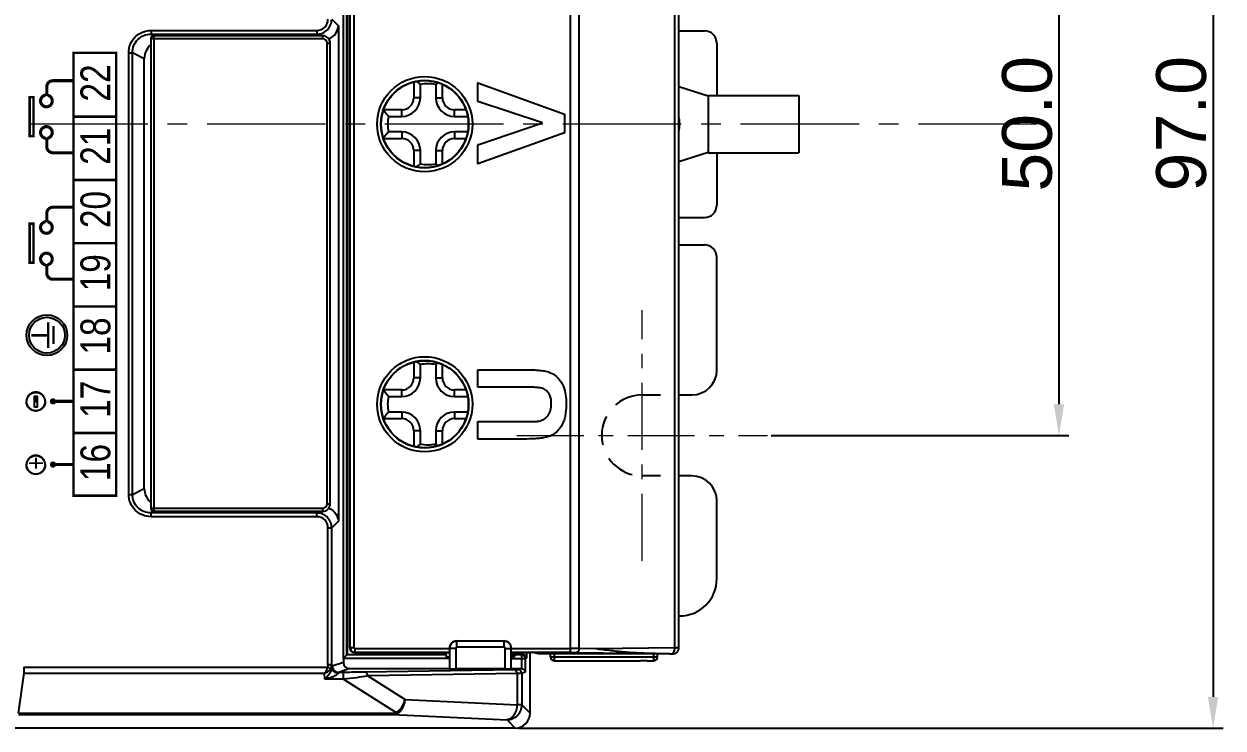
# Model space of a CAD drawing. Header units: millimetres. Extents: x 5329 to 6973, y -914 to -356.
# Drawn here: x 6601.3 to 6697.6, y -530.1 to -473.5 of the extents above; entities that cross this region are included whole.
import ezdxf

# ---------------------------------------------------------------- set-up
doc = ezdxf.new("R2010")
doc.units = ezdxf.units.MM
doc.header["$PDMODE"] = 3
doc.header["$PDSIZE"] = 1
for name, pattern in [('CENTER', [17.8, 10.75, -2.35, 2.35, -2.35]), ('CENTER2', [28.575, 19.05, -3.175, 3.175, -3.175]), ('HIDDEN', [3.525, 2.35, -1.175])]:
    doc.linetypes.add(name, pattern=pattern)
doc.layers.get('0').update_dxf_attribs({"linetype": 'CONTINUOUS'})
doc.layers.get('Defpoints').update_dxf_attribs({"linetype": 'CONTINUOUS'})
doc.layers.add('3', color=112, linetype='CENTER', lineweight=15)
doc.layers.add('Dim', color=1, linetype='CONTINUOUS')
doc.styles.add('OMI-1', font='arial.ttf', dxfattribs={"oblique": 1})
doc.styles.get("Standard").update_dxf_attribs({"font": 'gulim.ttc', "width": 0.8, "height": 2})
doc.dimstyles.new('1', dxfattribs={"dimtxt": 4, "dimasz": 2.5, "dimexe": 0.8, "dimexo": 0.3, "dimgap": 0.5, "dimtad": 1, "dimtoh": 1, "dimdec": 1, "dimzin": 0, "dimdsep": 46, "dimtxsty": 'OMI-1', "dimcen": 0, "dimclrd": 256, "dimclre": 256, "dimclrt": 256, "dimadec": 0, "dimazin": 0, "dimtfac": 0.8, "dimtdec": 1, "dimtix": 1, "dimtmove": 0, "dimatfit": 3, "dimfxl": 1, "dimtolj": 1, "dimtzin": 0, "dimarcsym": 0})

# ---------------------------------------------------------------- blocks, each defined once
blk = doc.blocks.new('*D6099')
at = {"layer": 'Defpoints', "color": 0}
for p in [(6661.008, -456.55), (6661.008, -506.55), (6684.431, -506.55)]:
    blk.add_point(p, dxfattribs=at)
at = {"layer": 'Dim', "lineweight": -2}
for p, q in [((6661.308, -456.55), (6685.231, -456.55)), ((6684.431, -459.05), (6684.431, -504.05)), ((6661.308, -506.55), (6685.231, -506.55))]:
    blk.add_line(p, q, dxfattribs=at)
at = {"layer": 'Dim'}
for points in [[(6684.847, -459.05), (6684.014, -459.05), (6684.431, -456.55)], [(6684.014, -504.05), (6684.847, -504.05), (6684.431, -506.55)]]:
    blk.add_solid(points, dxfattribs=at)
at = {"layer": 'Dim', "insert": (6681.889, -481.55), "char_height": 4, "attachment_point": 5, "rotation": 90, "style": 'OMI-1'}
blk.add_mtext('\\A1;50.0', dxfattribs=at)
blk = doc.blocks.new('*D6113')
at = {"layer": 'Defpoints', "color": 0}
for p in [(6640.747, -433.05), (6640.746, -530.05), (6696.813, -530.051)]:
    blk.add_point(p, dxfattribs=at)
at = {"layer": 'Dim', "lineweight": -2}
for p, q in [((6641.047, -433.05), (6697.614, -433.051)), ((6696.814, -435.551), (6696.813, -527.551)), ((6641.046, -530.05), (6697.613, -530.051))]:
    blk.add_line(p, q, dxfattribs=at)
at = {"layer": 'Dim'}
for points in [[(6697.231, -435.551), (6696.398, -435.551), (6696.814, -433.051)], [(6696.396, -527.551), (6697.229, -527.551), (6696.813, -530.051)]]:
    blk.add_solid(points, dxfattribs=at)
at = {"layer": 'Dim', "insert": (6694.271, -481.551), "char_height": 4, "attachment_point": 5, "rotation": 89.99903, "style": 'OMI-1'}
blk.add_mtext('\\A1;97.0', dxfattribs=at)

msp = doc.modelspace()

# ---------------------------------------------------------------- hatches: boundary and pattern name
h = msp.add_hatch(color=0)
h.dxf.hatch_style = 1
h.paths.add_polyline_path([(6604.757, -498.5, 1), (6601.479, -498.5, 1), (6604.757, -498.5, 1)], is_closed=False)
h.paths.add_polyline_path([(6604.552, -498.5, 1), (6601.684, -498.5, 1), (6604.552, -498.5, 1)], is_closed=False, flags=16)

# ---------------------------------------------------------------- linework, layer by layer
at = {"color": 7, "linetype": 'Continuous'}
for p, q in [((6627.217, -524.179), (6627.217, -438.92)), ((6627.243, -438.947), (6627.243, -524.153)), ((6645.192, -523.974), (6645.192, -439.126)), ((6627.446, -439.501), (6627.446, -523.598)), ((6627.47, -523.574), (6627.47, -439.525)), ((6627.77, -439.525), (6627.77, -523.574)), ((6645.861, -439.422), (6645.861, -523.677)), ((6653.572, -523.598), (6653.572, -439.501)), ((6653.903, -523.592), (6653.903, -439.507)), ((6626.946, -524.45), (6626.946, -456.925)), ((6626.002, -473.124), (6626.539, -473.661)), ((6626.539, -473.661), (6626.539, -513.438)), ((6625.279, -474.703), (6611.479, -474.703)), ((6611.479, -474.703), (6611.479, -512.397)), ((6611.488, -474.022), (6624.803, -474.022)), ((6611.488, -474.022), (6611.488, -474.322)), ((6611.488, -474.322), (6624.803, -474.322)), ((6611.727, -474.441), (6611.488, -474.322)), ((6611.727, -474.441), (6611.746, -474.386)), ((6625.279, -474.45), (6611.729, -474.45)), ((6625.279, -474.45), (6611.729, -474.45)), ((6611.729, -512.649), (6611.729, -474.45)), ((6625.279, -474.453), (6611.729, -474.453)), ((6611.746, -474.386), (6612.046, -474.386)), ((6612.046, -474.45), (6612.046, -474.386)), ((6613.846, -474.386), (6614.146, -474.386)), ((6613.846, -474.45), (6613.846, -474.386)), ((6614.167, -474.45), (6614.146, -474.386)), ((6614.8, -474.45), (6614.813, -474.412)), ((6614.813, -474.412), (6614.813, -474.45)), ((6615.155, -474.401), (6615.013, -474.401)), ((6615.013, -474.401), (6615.013, -474.45)), ((6615.155, -474.45), (6615.155, -474.401)), ((6615.367, -474.45), (6615.355, -474.412)), ((6615.355, -474.45), (6615.355, -474.412)), ((6623.062, -474.45), (6623.075, -474.412)), ((6623.075, -474.412), (6623.075, -474.45)), ((6623.417, -474.401), (6623.275, -474.401)), ((6623.275, -474.401), (6623.275, -474.45)), ((6623.417, -474.45), (6623.417, -474.401)), ((6623.617, -474.45), (6623.617, -474.412)), ((6623.629, -474.45), (6623.617, -474.412)), ((6624.803, -474.022), (6624.803, -474.322)), ((6624.803, -474.322), (6624.931, -474.45)), ((6625.279, -474.703), (6625.279, -474.45)), ((6653.903, -474.05), (6655.946, -474.05)), ((6609.688, -475.815), (6609.986, -475.815)), ((6609.688, -511.284), (6609.688, -475.815)), ((6610.946, -476.294), (6609.986, -475.815)), ((6609.986, -511.284), (6609.986, -475.815)), ((6625.626, -475.05), (6625.878, -475.05)), ((6625.626, -512.05), (6625.626, -475.05)), ((6625.875, -512.05), (6625.875, -475.05)), ((6625.878, -512.05), (6625.878, -475.05)), ((6625.878, -512.05), (6625.878, -475.05)), ((6656.946, -475.05), (6656.946, -479.25)), ((6610.946, -510.806), (6610.946, -476.294)), ((6632.596, -478.165), (6632.596, -479.428)), ((6633.125, -479.428), (6633.125, -478.36)), ((6634.367, -478.36), (6634.367, -479.428)), ((6634.896, -479.428), (6634.896, -478.358)), ((6637.734, -478.244), (6637.726, -478.232)), ((6637.734, -478.244), (6644.717, -480.745)), ((6637.734, -479.725), (6637.734, -478.244)), ((6656.246, -479.3), (6653.903, -478.557)), ((6633.125, -479.428), (6632.596, -479.428)), ((6634.367, -479.428), (6634.896, -479.428)), ((6637.734, -479.725), (6637.726, -479.731)), ((6642.934, -481.445), (6637.734, -479.725)), ((6656.246, -479.25), (6663.546, -479.25)), ((6656.246, -479.25), (6656.246, -483.85)), ((6663.546, -479.25), (6663.546, -483.85)), ((6631.625, -480.399), (6630.175, -480.399)), ((6631.625, -480.928), (6631.625, -480.399)), ((6636.776, -480.399), (6635.867, -480.399)), ((6635.867, -480.928), (6635.867, -480.399)), ((6630.556, -480.928), (6631.625, -480.928)), ((6635.867, -480.928), (6636.913, -480.928)), ((6637.734, -483.223), (6642.934, -481.445)), ((6642.934, -481.445), (6642.906, -481.445)), ((6644.717, -480.745), (6644.726, -480.739)), ((6644.717, -480.745), (6644.717, -482.241)), ((6631.625, -482.171), (6630.556, -482.171)), ((6631.625, -482.171), (6631.625, -482.7)), ((6636.913, -482.171), (6635.867, -482.171)), ((6635.867, -482.171), (6635.867, -482.7)), ((6644.717, -482.241), (6637.734, -484.737)), ((6644.717, -482.241), (6644.726, -482.248)), ((6630.175, -482.7), (6631.625, -482.7)), ((6635.867, -482.7), (6636.776, -482.7)), ((6637.734, -483.223), (6637.726, -483.217)), ((6637.734, -484.737), (6637.734, -483.223)), ((6633.125, -483.671), (6632.596, -483.671)), ((6632.596, -483.671), (6632.596, -484.934)), ((6633.125, -484.74), (6633.125, -483.671)), ((6634.367, -483.671), (6634.896, -483.671)), ((6634.367, -483.671), (6634.367, -484.74)), ((6634.896, -484.741), (6634.896, -483.671)), ((6653.903, -484.543), (6656.246, -483.8)), ((6656.246, -483.85), (6663.546, -483.85)), ((6656.946, -483.85), (6656.946, -488.05)), ((6637.734, -484.737), (6637.726, -484.75)), ((6653.903, -489.05), (6655.946, -489.05)), ((6653.903, -491.25), (6655.946, -491.25)), ((6656.946, -501.3), (6656.946, -492.25)), ((6632.596, -500.665), (6632.596, -501.928)), ((6633.125, -501.928), (6633.125, -500.86)), ((6634.367, -500.86), (6634.367, -501.928)), ((6634.896, -501.928), (6634.896, -500.858)), ((6637.734, -501.277), (6641.402, -501.277)), ((6637.734, -502.672), (6637.734, -501.277)), ((6633.125, -501.928), (6632.596, -501.928)), ((6634.367, -501.928), (6634.896, -501.928)), ((6641.598, -502.672), (6637.734, -502.672)), ((6631.625, -502.899), (6630.175, -502.899)), ((6630.556, -503.428), (6631.625, -503.428)), ((6631.625, -503.428), (6631.625, -502.899)), ((6636.776, -502.899), (6635.867, -502.899)), ((6635.867, -503.428), (6635.867, -502.899)), ((6635.867, -503.428), (6636.913, -503.428)), ((6653.903, -503.3), (6654.946, -503.3)), ((6631.625, -504.671), (6630.556, -504.671)), ((6631.625, -504.671), (6631.625, -505.2)), ((6636.913, -504.671), (6635.867, -504.671)), ((6635.867, -504.671), (6635.867, -505.2)), ((6630.175, -505.2), (6631.625, -505.2)), ((6635.867, -505.2), (6636.776, -505.2)), ((6637.734, -505.445), (6641.517, -505.445)), ((6637.734, -506.841), (6637.734, -505.445)), ((6633.125, -506.171), (6632.596, -506.171)), ((6632.596, -506.171), (6632.596, -507.434)), ((6633.125, -507.24), (6633.125, -506.171)), ((6634.367, -506.171), (6634.896, -506.171)), ((6634.367, -506.171), (6634.367, -507.24)), ((6634.896, -507.241), (6634.896, -506.171)), ((6641.46, -506.841), (6637.734, -506.841)), ((6654.946, -509.8), (6653.903, -509.8)), ((6609.688, -511.284), (6609.986, -511.284)), ((6609.986, -511.284), (6610.946, -510.806)), ((6611.479, -512.397), (6625.279, -512.397)), ((6625.279, -512.649), (6625.279, -512.397)), ((6625.626, -512.05), (6625.878, -512.05)), ((6656.946, -518.05), (6656.946, -511.8)), ((6611.488, -512.777), (6611.727, -512.658)), ((6624.803, -512.777), (6611.488, -512.777)), ((6611.488, -513.077), (6611.488, -512.777)), ((6624.803, -513.077), (6611.488, -513.077)), ((6611.727, -512.658), (6611.746, -512.714)), ((6611.729, -512.646), (6625.279, -512.646)), ((6611.729, -512.649), (6625.279, -512.649)), ((6611.729, -512.649), (6625.279, -512.649)), ((6611.746, -512.714), (6612.046, -512.714)), ((6612.046, -512.714), (6612.046, -512.649)), ((6613.846, -512.714), (6613.846, -512.649)), ((6613.846, -512.714), (6614.146, -512.714)), ((6614.167, -512.649), (6614.146, -512.714)), ((6614.8, -512.649), (6614.813, -512.688)), ((6614.813, -512.649), (6614.813, -512.688)), ((6615.013, -512.649), (6615.013, -512.698)), ((6615.155, -512.698), (6615.013, -512.698)), ((6615.155, -512.698), (6615.155, -512.649)), ((6615.355, -512.688), (6615.355, -512.649)), ((6615.367, -512.649), (6615.355, -512.688)), ((6623.062, -512.649), (6623.075, -512.688)), ((6623.075, -512.649), (6623.075, -512.688)), ((6623.275, -512.649), (6623.275, -512.698)), ((6623.417, -512.698), (6623.275, -512.698)), ((6623.417, -512.698), (6623.417, -512.649)), ((6623.617, -512.688), (6623.617, -512.649)), ((6623.629, -512.649), (6623.617, -512.688)), ((6624.931, -512.649), (6624.803, -512.777)), ((6624.803, -513.077), (6624.803, -512.777)), ((6626.539, -513.438), (6626.002, -513.976)), ((6625.702, -513.976), (6626.002, -513.976)), ((6625.702, -524.968), (6625.702, -513.976)), ((6626.002, -524.968), (6626.002, -513.976)), ((6653.903, -521.05), (6653.946, -521.05)), ((6653.903, -521.05), (6653.946, -521.05)), ((6639.846, -523.07), (6636.046, -523.07)), ((6636.046, -523.57), (6636.046, -523.07)), ((6639.846, -523.57), (6639.846, -523.07)), ((6627.47, -523.574), (6627.446, -523.598)), ((6627.47, -523.574), (6627.77, -523.574)), ((6627.846, -523.998), (6627.87, -523.974)), ((6627.846, -523.998), (6635.452, -523.998)), ((6627.87, -523.674), (6635.453, -523.674)), ((6627.87, -523.674), (6627.87, -523.974)), ((6635.452, -523.974), (6627.87, -523.974)), ((6635.186, -524.153), (6635.186, -523.998)), ((6635.963, -523.653), (6635.463, -523.653)), ((6635.463, -523.653), (6635.463, -525.298)), ((6635.963, -523.653), (6635.963, -525.307)), ((6639.846, -523.57), (6636.046, -523.57)), ((6639.928, -523.653), (6640.428, -523.653)), ((6639.928, -525.307), (6639.928, -523.653)), ((6640.428, -525.298), (6640.428, -523.653)), ((6640.439, -523.674), (6645.192, -523.674)), ((6645.192, -523.974), (6640.439, -523.974)), ((6640.439, -523.998), (6642.015, -523.998)), ((6640.546, -524.354), (6640.546, -523.998)), ((6640.706, -524.153), (6640.706, -523.998)), ((6641.352, -523.998), (6641.352, -524.153)), ((6641.652, -523.998), (6641.652, -524.447)), ((6641.946, -528.851), (6641.946, -523.998)), ((6642.365, -524.004), (6642.476, -524.041)), ((6642.534, -524.1), (6642.476, -524.041)), ((6645.66, -523.977), (6652, -524.077)), ((6647.217, -523.698), (6645.861, -523.677)), ((6653.572, -523.598), (6647.217, -523.698)), ((6626.002, -524.968), (6625.702, -524.968)), ((6626.021, -525.23), (6626.002, -524.968)), ((6626.946, -524.781), (6626.045, -525.081)), ((6627.217, -524.179), (6626.946, -524.45)), ((6627, -524.396), (6626.946, -524.45)), ((6635.446, -524.479), (6626.946, -524.479)), ((6626.946, -524.479), (6626.946, -524.781)), ((6627.05, -524.345), (6627, -524.396)), ((6627.169, -524.226), (6627.136, -524.26)), ((6627.195, -524.201), (6627.169, -524.226)), ((6627.21, -524.185), (6627.195, -524.201)), ((6627.217, -524.179), (6627.21, -524.185)), ((6635.212, -524.179), (6627.217, -524.179)), ((6627.243, -524.153), (6635.186, -524.153)), ((6635.452, -524.354), (6635.217, -524.354)), ((6640.675, -524.354), (6640.44, -524.354)), ((6640.446, -524.479), (6641.557, -524.479)), ((6641.258, -524.179), (6640.679, -524.179)), ((6640.706, -524.153), (6641.352, -524.153)), ((6641.337, -524.153), (6641.258, -524.179)), ((6641.313, -524.184), (6641.258, -524.179)), ((6641.258, -524.179), (6641.258, -525.281)), ((6641.652, -524.447), (6641.557, -524.479)), ((6641.557, -524.479), (6641.557, -524.463)), ((6641.557, -524.479), (6641.557, -525.575)), ((6643.576, -524.1), (6642.534, -524.1)), ((6643.576, -524.344), (6643.576, -524.1)), ((6643.576, -524.344), (6652.176, -524.344)), ((6651.876, -524.094), (6643.876, -524.094)), ((6643.876, -524.094), (6643.876, -524.644)), ((6643.876, -524.644), (6650.796, -524.644)), ((6651.35, -524.644), (6650.801, -524.644)), ((6651.355, -524.644), (6651.876, -524.644)), ((6651.876, -524.644), (6651.876, -524.094)), ((6653.154, -524.1), (6652.176, -524.1)), ((6652.176, -524.344), (6652.176, -524.1)), ((6653.167, -524.1), (6653.245, -524.098)), ((6601.277, -525.659), (6600.798, -528.847)), ((6601.277, -525.167), (6625.653, -525.167)), ((6601.277, -525.167), (6601.277, -525.659)), ((6601.277, -525.659), (6625.417, -525.659)), ((6625.452, -526.127), (6625.417, -525.659)), ((6625.898, -525.302), (6625.653, -525.167)), ((6627.446, -525.281), (6626.544, -525.581)), ((6626.943, -525.581), (6626.544, -525.581)), ((6626.943, -526.127), (6626.943, -525.581)), ((6627.446, -525.281), (6635.446, -525.281)), ((6640.689, -525.377), (6628.691, -525.566)), ((6640.889, -525.677), (6628.891, -525.866)), ((6628.891, -525.866), (6631.906, -527.766)), ((6639.928, -525.307), (6635.963, -525.307)), ((6640.446, -525.281), (6641.258, -525.281)), ((6640.889, -525.677), (6640.889, -528.19)), ((6641.242, -525.281), (6640.985, -525.366)), ((6641.557, -525.575), (6641.285, -525.666)), ((6641.285, -525.666), (6641.285, -528.19)), ((6626.943, -526.127), (6625.452, -526.127)), ((6626.943, -526.127), (6631.178, -528.796)), ((6631.906, -527.766), (6640.889, -528.19)), ((6600.831, -528.848), (6630.912, -528.848)), ((6630.912, -528.848), (6630.912, -528.956)), ((6641.285, -528.19), (6640.889, -528.19)), ((6641.285, -528.19), (6641.946, -528.851)), ((6600.831, -528.956), (6630.912, -528.956)), ((6630.912, -528.956), (6640.086, -529.388)), ((6640.086, -529.388), (6640.747, -530.05)), ((6640.747, -530.05), (6436.146, -530.05))]:
    msp.add_line(p, q, dxfattribs=at)
at = {"linetype": 'HIDDEN'}
msp.add_line((6650.946, -503.3), (6652.419, -503.3), dxfattribs=at)
at = {"linetype": 'Continuous'}
msp.add_line((6652.419, -509.8), (6650.946, -509.8), dxfattribs=at)
at = {"color": 0, "const_width": 0.2, "elevation": -22.2}
msp.add_lwpolyline([(6605.262, -511.39), (6605.262, -475.82), (6608.678, -475.82), (6608.678, -511.39)], close=True, dxfattribs=at)
at = {"const_width": 0.25, "elevation": -22.2}
for points in [[(6605.262, -478.061), (6603.606, -478.061, 0.414214), (6603.106, -478.561), (6603.106, -479.288)], [(6603.185, -479.23, -11.010559), (6603.016, -479.222)], [(6603.185, -482.678, 11.010559), (6603.016, -482.686)], [(6605.262, -483.847), (6603.606, -483.847, -0.414214), (6603.106, -483.347), (6603.106, -482.62)], [(6605.262, -488.221), (6603.606, -488.221, 0.414214), (6603.106, -488.721), (6603.106, -489.448)], [(6603.185, -489.39, -11.010559), (6603.016, -489.382)], [(6603.185, -492.838, 11.010559), (6603.016, -492.846)], [(6605.262, -494.007), (6603.606, -494.007, -0.414214), (6603.106, -493.507), (6603.106, -492.78)]]:
    msp.add_lwpolyline(points, format="xyb", dxfattribs=at)
at = {"const_width": 0.2, "elevation": -44.4}
for points in [[(6602.038, -482.52), (6601.738, -482.52), (6601.738, -479.388), (6602.038, -479.388)], [(6602.038, -492.68), (6601.738, -492.68), (6601.738, -489.548), (6602.038, -489.548)]]:
    msp.add_lwpolyline(points, close=True, dxfattribs=at)
at = {"color": 0, "const_width": 0.2, "elevation": -22.2}
for points in [[(6608.678, -480.954), (6605.262, -480.954)], [(6608.678, -486.034), (6605.262, -486.034)], [(6608.678, -491.114), (6605.262, -491.114)], [(6608.678, -496.194), (6605.262, -496.194)], [(6608.678, -501.274), (6605.262, -501.274)], [(6608.678, -506.354), (6605.262, -506.354)]]:
    msp.add_lwpolyline(points, dxfattribs=at)
at = {"elevation": -22.2}
for points, const_width in [([(6603.218, -497.468), (6603.218, -499.54)], 0.2), ([(6603.651, -497.775), (6603.651, -499.213)], 0.2), ([(6605.262, -503.816), (6603.606, -503.816)], 0.25), ([(6605.262, -508.892), (6603.606, -508.892)], 0.25)]:
    msp.add_lwpolyline(points, dxfattribs=dict(at, const_width=const_width))
at = {"const_width": 0.2, "elevation": -22.2, "flags": 128}
msp.add_lwpolyline([(6601.86, -498.517), (6603.218, -498.517)], dxfattribs=at)
at = {"color": 7, "const_width": 0.202, "flags": 128}
msp.add_lwpolyline([(6602.228, -504.28), (6602.228, -503.386)], close=True, dxfattribs=at)
at = {"color": 7}
msp.add_lwpolyline([(6602.128, -504.28), (6602.128, -503.386), (6602.328, -503.386), (6602.328, -504.28)], close=True, dxfattribs=at)
at = {"const_width": 0.25, "elevation": -22.2}
for points in [[(6603.606, -503.941, 1), (6603.606, -503.691, 1)], [(6603.606, -508.767, -1), (6603.606, -509.017, -1)]]:
    msp.add_lwpolyline(points, format="xyb", close=True, dxfattribs=at)
at = {"color": 7, "linetype": 'Continuous'}
for centre, radius in [((6633.476, -481.55), 3.824), ((6633.476, -481.55), 3.525), ((6633.476, -481.55), 3.5), ((6633.476, -504.05), 3.824), ((6633.476, -504.05), 3.525), ((6633.476, -504.05), 3.5)]:
    msp.add_circle(centre, radius, dxfattribs=at)
for radius in [1.639, 1.434]:
    msp.add_circle((6603.118, -498.5), radius)
at = {"color": 7}
for centre in [(6602.228, -503.833), (6602.228, -508.915)]:
    msp.add_circle(centre, 0.74, dxfattribs=at)
at = {"color": 7, "linetype": 'Continuous'}
for centre, radius, start, end in [((6611.729, -474.7), 0.25, 90, 180), ((6625.279, -475.05), 0.6, 0, 90), ((6625.279, -475.05), 0.599, 0, 90), ((6625.279, -475.05), 0.597, 0, 90), ((6625.279, -475.05), 0.347, 0, 90), ((6655.946, -475.05), 1, 0, 90), ((6633.746, -481.55), 3.25, 78.97861, 101.02139), ((6631.625, -479.428), 1.5, 270, 0), ((6631.625, -479.428), 0.971, 270, 0), ((6635.867, -479.428), 1.5, 180, 270), ((6635.867, -479.428), 0.971, 180, 270), ((6633.746, -481.55), 3.25, 168.97861, 191.02139), ((6649.446, -481.55), 4.5, 352.13975, 7.86025), ((6631.625, -483.671), 1.5, 0, 90), ((6635.867, -483.671), 1.5, 90, 180), ((6631.625, -483.671), 0.971, 0, 90), ((6635.867, -483.671), 0.971, 90, 180), ((6633.746, -481.55), 3.25, 258.97861, 281.02139), ((6655.946, -488.05), 1, 270, 0), ((6655.946, -492.25), 1, 0, 90), ((6633.746, -504.05), 3.25, 78.97861, 101.02139), ((6654.946, -501.3), 2, 270, 0), ((6631.625, -501.928), 1.5, 270, 0), ((6631.625, -501.928), 0.971, 270, 0), ((6635.867, -501.928), 1.5, 180, 270), ((6635.867, -501.928), 0.971, 180, 270), ((6633.746, -504.05), 3.25, 168.97861, 191.02139), ((6631.625, -506.171), 1.5, 0, 90), ((6635.867, -506.171), 1.5, 90, 180), ((6631.625, -506.171), 0.971, 0, 90), ((6635.867, -506.171), 0.971, 90, 180), ((6633.746, -504.05), 3.25, 258.97861, 281.02139), ((6654.946, -511.8), 2, 0, 90), ((6611.729, -512.399), 0.25, 180, 270), ((6625.279, -512.05), 0.6, 270, 0), ((6625.279, -512.05), 0.599, 270, 0), ((6625.279, -512.05), 0.597, 270, 0), ((6625.279, -512.05), 0.347, 270, 0), ((6653.946, -518.05), 3, 270, 0), ((6636.046, -523.653), 0.582, 90, 180), ((6639.846, -523.653), 0.582, 0, 90), ((6636.046, -523.653), 0.0825, 90, 180), ((6639.846, -523.653), 0.0825, 0, 90), ((6641.356, -524.463), 0.296, 3.08357, 14.34886), ((6643.876, -524.344), 0.3, 180, 270), ((6651.876, -524.344), 0.3, 270, 0)]:
    msp.add_arc(centre, radius, start, end, dxfattribs=at)
at = {"color": 7, "linetype": 'HIDDEN'}
msp.add_arc((6650.946, -506.55), 3.25, 90, 270, dxfattribs=at)
at = {"color": 7, "linetype": 'Continuous'}
for centre, major_axis, ratio, start_param, end_param in [((6611.728, -475.94), (0.085, 1.631), 0.120903, 0.412726, 0.425224), ((6612.946, -474.386), (0.9, 0), 0.052408, 2.552195, 3.141593), ((6612.946, -474.722), (0.9, 0), 0.36397, 0.981207, 2.160385), ((6612.946, -474.386), (0.9, 0), 0.052408, 0, 0.157523), ((6615.013, -474.412), (0.2, 0), 0.052408, 1.570796, 3.124139), ((6615.155, -474.412), (0.2, 0), 0.052408, 0.017453, 1.570796), ((6623.275, -474.412), (0.2, 0), 0.052408, 1.570796, 3.124139), ((6623.417, -474.412), (0.2, 0), 0.052408, 0.017453, 1.570796), ((6612.454, -476.302), (1.352, -0.674), 0.993174, 2.734592, 3.601411), ((6612.454, -510.798), (-1.352, -0.674), 0.993174, -0.459819, 0.407001), ((6611.728, -511.159), (-0.085, 1.631), 0.120903, -3.566823, -3.554319), ((6612.946, -512.714), (0.9, 0), 0.052408, 3.141593, 3.73099), ((6612.946, -512.377), (0.9, 0), 0.36397, -2.160385, -0.981207), ((6612.946, -512.714), (0.9, 0), 0.052408, -0.157523, 0), ((6615.013, -512.688), (0.2, 0), 0.052408, -3.124139, -1.570796), ((6615.155, -512.688), (0.2, 0), 0.052408, -1.570796, -0.017453), ((6623.275, -512.688), (0.2, 0), 0.052408, -3.124139, -1.570796), ((6623.417, -512.688), (0.2, 0), 0.052408, -1.570796, -0.017453), ((6627.846, -523.598), (0.283, 0.283), 0.999695, 2.356347, 3.926839), ((6642.015, -524.004), (0.35, 0), 0.017455, 0.05236, 1.570796), ((6637.254, -523.85), (15.917, -0.25), 0.000737, 6.236238, 6.669231), ((6626.962, -524.479), (0, 0.3), 0.052408, 1.473013, 1.570796), ((6627.447, -524.78), (-0.475, -0.158), 0.998478, -0.32105, 1.248833), ((6635.212, -524.479), (0, 0.3), 0.017479, 5.141725, 6.265732), ((6640.679, -524.479), (0, 0.3), 0.017479, 0.017453, 1.14146), ((6643.876, -524.1), (0.3, 0), 0.017455, 1.570796, 3.141593), ((6651.876, -524.1), (0.3, 0), 0.017455, 0, 1.570796), ((6635.963, -525.298), (0.5, 0), 0.017455, -3.124139, -1.570796), ((6639.928, -525.298), (0.5, 0), 0.017455, -1.570796, -0.017453), ((6640.746, -528.849), (0, 1.201), 0.999411, 3.141593, 4.712389), ((6640.744, -528.848), (0.851, -0.851), 0.997265, -0.784029, 0.784029)]:
    msp.add_ellipse(centre, major_axis=major_axis, ratio=ratio, start_param=start_param, end_param=end_param, dxfattribs=at)
for points, knots in [([(6624.803, -474.322), (6625.109, -474.322), (6625.746, -474.066), (6626.001, -473.429), (6626.002, -473.124)], [0, 0, 0, 0, 0.500164, 1, 1, 1, 1]), ([(6624.803, -474.022), (6625.033, -474.022), (6625.511, -473.831), (6625.702, -473.353), (6625.702, -473.124)], [0, 0, 0, 0, 0.500164, 1, 1, 1, 1]), ([(6625.767, -474.703), (6625.992, -474.611), (6626.37, -474.315), (6626.528, -473.867), (6626.539, -473.661)], [0, 0, 0, 0, 0.541576, 1, 1, 1, 1]), ([(6609.688, -475.815), (6609.688, -475.581), (6609.782, -475.108), (6610.184, -474.512), (6610.782, -474.115), (6611.254, -474.022), (6611.488, -474.022)], [0, 0, 0, 0, 0.250274, 0.50036, 0.750284, 1, 1, 1, 1]), ([(6609.986, -475.815), (6609.986, -475.62), (6610.064, -475.225), (6610.4, -474.728), (6610.899, -474.398), (6611.293, -474.322), (6611.488, -474.322)], [0, 0, 0, 0, 0.250283, 0.500379, 0.750302, 1, 1, 1, 1]), ([(6611.729, -474.45), (6611.696, -474.45), (6611.63, -474.463), (6611.547, -474.519), (6611.492, -474.602), (6611.479, -474.668), (6611.479, -474.7)], [0, 0, 0, 0, 0.250189, 0.500224, 0.750127, 1, 1, 1, 1]), ([(6611.479, -474.703), (6611.479, -474.67), (6611.492, -474.605), (6611.547, -474.522), (6611.63, -474.466), (6611.696, -474.453), (6611.729, -474.453)], [0, 0, 0, 0, 0.249844, 0.499756, 0.749802, 1, 1, 1, 1]), ([(6633.125, -478.36), (6633.099, -478.339), (6632.999, -478.257), (6632.897, -478.177), (6632.82, -478.118)], [0, 0, 0, 0, 0.252577, 1, 1, 1, 1]), ([(6634.367, -478.36), (6634.381, -478.348), (6634.438, -478.301), (6634.495, -478.256), (6634.538, -478.222)], [0, 0, 0, 0, 0.25151, 1, 1, 1, 1]), ([(6630.556, -480.928), (6630.522, -480.887), (6630.388, -480.722), (6630.26, -480.554), (6630.166, -480.427)], [0, 0, 0, 0, 0.254011, 1, 1, 1, 1]), ([(6630.556, -482.171), (6630.522, -482.212), (6630.388, -482.377), (6630.26, -482.545), (6630.167, -482.672)], [0, 0, 0, 0, 0.25401, 1, 1, 1, 1]), ([(6633.125, -484.74), (6633.099, -484.761), (6632.999, -484.843), (6632.897, -484.923), (6632.82, -484.982)], [0, 0, 0, 0, 0.252579, 1, 1, 1, 1]), ([(6634.367, -484.74), (6634.381, -484.751), (6634.438, -484.798), (6634.495, -484.844), (6634.538, -484.878)], [0, 0, 0, 0, 0.251508, 1, 1, 1, 1]), ([(6633.125, -500.86), (6633.099, -500.839), (6632.999, -500.757), (6632.897, -500.677), (6632.82, -500.618)], [0, 0, 0, 0, 0.252577, 1, 1, 1, 1]), ([(6634.367, -500.86), (6634.381, -500.848), (6634.438, -500.801), (6634.495, -500.756), (6634.538, -500.722)], [0, 0, 0, 0, 0.25151, 1, 1, 1, 1]), ([(6641.402, -501.277), (6641.7, -501.277), (6642.146, -501.283), (6642.74, -501.322), (6643.036, -501.358), (6643.181, -501.39)], [0, 0, 0, 0, 0.500029, 0.750043, 1, 1, 1, 1]), ([(6643.181, -501.39), (6643.341, -501.426), (6643.654, -501.528), (6643.932, -501.708), (6644.056, -501.814)], [0, 0, 0, 0, 0.500188, 1, 1, 1, 1]), ([(6644.056, -501.814), (6644.183, -501.923), (6644.406, -502.178), (6644.561, -502.478), (6644.625, -502.633)], [0, 0, 0, 0, 0.499784, 1, 1, 1, 1]), ([(6642.788, -502.737), (6642.69, -502.72), (6642.492, -502.699), (6642.095, -502.677), (6641.797, -502.672), (6641.598, -502.672)], [0, 0, 0, 0, 0.249993, 0.500056, 1, 1, 1, 1]), ([(6643.399, -503.106), (6643.323, -503.012), (6643.141, -502.844), (6642.907, -502.757), (6642.788, -502.737)], [0, 0, 0, 0, 0.500255, 1, 1, 1, 1]), ([(6644.625, -502.633), (6644.711, -502.843), (6644.813, -503.293), (6644.836, -503.748), (6644.836, -503.975)], [0, 0, 0, 0, 0.4997, 1, 1, 1, 1]), ([(6630.556, -503.428), (6630.522, -503.387), (6630.388, -503.222), (6630.26, -503.054), (6630.166, -502.927)], [0, 0, 0, 0, 0.254011, 1, 1, 1, 1]), ([(6643.646, -504.018), (6643.646, -503.779), (6643.611, -503.448), (6643.449, -503.169), (6643.399, -503.106)], [0, 0, 0, 0, 0.749097, 1, 1, 1, 1]), ([(6630.556, -504.671), (6630.522, -504.712), (6630.388, -504.877), (6630.26, -505.045), (6630.167, -505.172)], [0, 0, 0, 0, 0.25401, 1, 1, 1, 1]), ([(6643.386, -504.959), (6643.485, -504.828), (6643.618, -504.514), (6643.646, -504.183), (6643.646, -504.018)], [0, 0, 0, 0, 0.499151, 1, 1, 1, 1]), ([(6644.836, -503.975), (6644.836, -504.233), (6644.819, -504.62), (6644.733, -505.128), (6644.657, -505.376), (6644.606, -505.494)], [0, 0, 0, 0, 0.499789, 0.749969, 1, 1, 1, 1]), ([(6641.517, -505.445), (6641.713, -505.445), (6642.006, -505.444), (6642.397, -505.428), (6642.593, -505.414), (6642.689, -505.394)], [0, 0, 0, 0, 0.500058, 0.750085, 1, 1, 1, 1]), ([(6642.689, -505.394), (6642.825, -505.366), (6643.093, -505.266), (6643.302, -505.071), (6643.386, -504.959)], [0, 0, 0, 0, 0.500169, 1, 1, 1, 1]), ([(6644.606, -505.494), (6644.538, -505.649), (6644.374, -505.949), (6644.14, -506.202), (6644.009, -506.308)], [0, 0, 0, 0, 0.500253, 1, 1, 1, 1]), ([(6643.234, -506.704), (6643.089, -506.738), (6642.795, -506.784), (6642.203, -506.833), (6641.757, -506.841), (6641.46, -506.841)], [0, 0, 0, 0, 0.25, 0.500082, 1, 1, 1, 1]), ([(6644.009, -506.308), (6643.895, -506.4), (6643.652, -506.565), (6643.376, -506.671), (6643.234, -506.704)], [0, 0, 0, 0, 0.50022, 1, 1, 1, 1]), ([(6633.125, -507.24), (6633.099, -507.261), (6632.999, -507.343), (6632.897, -507.423), (6632.82, -507.482)], [0, 0, 0, 0, 0.252579, 1, 1, 1, 1]), ([(6634.367, -507.24), (6634.381, -507.251), (6634.438, -507.298), (6634.495, -507.344), (6634.538, -507.378)], [0, 0, 0, 0, 0.251508, 1, 1, 1, 1]), ([(6611.488, -513.077), (6611.254, -513.077), (6610.782, -512.985), (6610.183, -512.587), (6609.781, -511.991), (6609.688, -511.518), (6609.688, -511.284)], [0, 0, 0, 0, 0.250049, 0.500018, 0.749916, 1, 1, 1, 1]), ([(6611.488, -512.777), (6611.293, -512.778), (6610.899, -512.701), (6610.399, -512.371), (6610.064, -511.874), (6609.986, -511.479), (6609.986, -511.284)], [0, 0, 0, 0, 0.250031, 0.5, 0.749907, 1, 1, 1, 1]), ([(6611.479, -512.397), (6611.479, -512.429), (6611.492, -512.495), (6611.547, -512.578), (6611.63, -512.633), (6611.696, -512.646), (6611.729, -512.646)], [0, 0, 0, 0, 0.249882, 0.499796, 0.749839, 1, 1, 1, 1]), ([(6611.479, -512.399), (6611.479, -512.432), (6611.492, -512.497), (6611.547, -512.58), (6611.63, -512.636), (6611.696, -512.649), (6611.729, -512.649)], [0, 0, 0, 0, 0.249873, 0.499776, 0.74981, 1, 1, 1, 1]), ([(6625.767, -512.397), (6625.992, -512.489), (6626.37, -512.785), (6626.528, -513.233), (6626.539, -513.438)], [0, 0, 0, 0, 0.541572, 1, 1, 1, 1]), ([(6626.002, -513.976), (6626.001, -513.67), (6625.746, -513.033), (6625.109, -512.778), (6624.803, -512.777)], [0, 0, 0, 0, 0.500129, 1, 1, 1, 1]), ([(6625.702, -513.976), (6625.702, -513.746), (6625.511, -513.268), (6625.033, -513.077), (6624.803, -513.077)], [0, 0, 0, 0, 0.500129, 1, 1, 1, 1]), ([(6636.046, -523.06), (6635.895, -523.06), (6635.579, -523.186), (6635.453, -523.501), (6635.453, -523.653)], [0, 0, 0, 0, 0.500196, 1, 1, 1, 1]), ([(6640.439, -523.653), (6640.439, -523.501), (6640.312, -523.186), (6639.997, -523.06), (6639.846, -523.06)], [0, 0, 0, 0, 0.500335, 1, 1, 1, 1]), ([(6627.47, -523.574), (6627.47, -523.676), (6627.556, -523.888), (6627.768, -523.974), (6627.87, -523.974)], [0, 0, 0, 0, 0.5, 1, 1, 1, 1]), ([(6627.87, -523.674), (6627.845, -523.674), (6627.792, -523.653), (6627.77, -523.599), (6627.77, -523.574)], [0, 0, 0, 0, 0.499747, 1, 1, 1, 1]), ([(6645.861, -523.677), (6645.812, -523.677), (6645.589, -523.675), (6645.366, -523.674), (6645.192, -523.674)], [0, 0, 0, 0, 0.219098, 1, 1, 1, 1]), ([(6645.192, -523.974), (6645.234, -523.974), (6645.39, -523.974), (6645.546, -523.975), (6645.66, -523.977)], [0, 0, 0, 0, 0.272275, 1, 1, 1, 1]), ([(6645.861, -523.677), (6645.86, -523.715), (6645.85, -523.789), (6645.809, -523.887), (6645.744, -523.957), (6645.687, -523.976), (6645.66, -523.977)], [0, 0, 0, 0, 0.292523, 0.562668, 0.796705, 1, 1, 1, 1]), ([(6652, -524.077), (6651.211, -524.063), (6650.022, -524.011), (6648.43, -523.85), (6647.625, -523.749), (6647.217, -523.698)], [0, 0, 0, 0, 0.492943, 0.743055, 1, 1, 1, 1]), ([(6653.245, -524.098), (6653.289, -524.098), (6653.385, -524.065), (6653.491, -523.948), (6653.558, -523.786), (6653.572, -523.662), (6653.572, -523.598)], [0, 0, 0, 0, 0.203316, 0.436337, 0.706349, 1, 1, 1, 1]), ([(6653.333, -524.097), (6653.376, -524.096), (6653.497, -524.094), (6653.694, -524.023), (6653.862, -523.838), (6653.903, -523.673), (6653.903, -523.592)], [0, 0, 0, 0, 0.151783, 0.426699, 0.712981, 1, 1, 1, 1]), ([(6653.572, -523.598), (6653.618, -523.598), (6653.684, -523.598), (6653.765, -523.596), (6653.813, -523.596), (6653.85, -523.594), (6653.879, -523.595), (6653.891, -523.591), (6653.903, -523.594), (6653.903, -523.592)], [0, 0, 0, 0, 0.422376, 0.594865, 0.738447, 0.851772, 0.933606, 0.983135, 1, 1, 1, 1]), ([(6641.557, -524.463), (6641.553, -524.398), (6641.501, -524.266), (6641.377, -524.196), (6641.313, -524.184)], [0, 0, 0, 0, 0.500195, 1, 1, 1, 1]), ([(6641.352, -524.153), (6641.424, -524.153), (6641.556, -524.215), (6641.628, -524.332), (6641.643, -524.39)], [0, 0, 0, 0, 0.548608, 1, 1, 1, 1]), ([(6653.245, -524.098), (6653.253, -524.098), (6653.283, -524.098), (6653.312, -524.097), (6653.333, -524.097)], [0, 0, 0, 0, 0.272891, 1, 1, 1, 1]), ([(6625.653, -525.167), (6625.626, -525.264), (6625.563, -525.436), (6625.47, -525.596), (6625.417, -525.659)], [0, 0, 0, 0, 0.548569, 1, 1, 1, 1]), ([(6625.417, -525.659), (6625.464, -525.644), (6625.651, -525.568), (6625.814, -525.429), (6625.898, -525.302)], [0, 0, 0, 0, 0.243343, 1, 1, 1, 1]), ([(6626.021, -525.23), (6626.01, -525.312), (6625.931, -525.485), (6625.754, -525.793), (6625.578, -526.009), (6625.452, -526.127)], [0, 0, 0, 0, 0.231982, 0.519149, 1, 1, 1, 1]), ([(6626.521, -525.637), (6626.513, -525.677), (6626.441, -525.749), (6626.282, -525.857), (6626.044, -525.965), (6625.751, -526.061), (6625.552, -526.108), (6625.452, -526.127)], [0, 0, 0, 0, 0.10358, 0.23063, 0.49, 0.746886, 1, 1, 1, 1]), ([(6626.045, -525.081), (6626.041, -525.082), (6626.037, -525.099), (6626.031, -525.126), (6626.026, -525.173), (6626.023, -525.209), (6626.021, -525.23)], [0, 0, 0, 0, 0.084369, 0.279807, 0.586998, 1, 1, 1, 1]), ([(6626.021, -525.23), (6626.025, -525.337), (6626.159, -525.562), (6626.398, -525.634), (6626.521, -525.637)], [0, 0, 0, 0, 0.465508, 1, 1, 1, 1]), ([(6626.045, -525.081), (6626.045, -525.209), (6626.151, -525.474), (6626.417, -525.581), (6626.544, -525.581)], [0, 0, 0, 0, 0.500215, 1, 1, 1, 1]), ([(6626.544, -525.581), (6626.538, -525.582), (6626.527, -525.605), (6626.523, -525.623), (6626.521, -525.637)], [0, 0, 0, 0, 0.315525, 1, 1, 1, 1]), ([(6628.691, -525.566), (6628.562, -525.568), (6627.979, -525.576), (6627.397, -525.581), (6626.943, -525.581)], [0, 0, 0, 0, 0.221485, 1, 1, 1, 1]), ([(6628.891, -525.866), (6628.593, -525.92), (6627.946, -526.02), (6627.295, -526.098), (6626.943, -526.127)], [0, 0, 0, 0, 0.461865, 1, 1, 1, 1]), ([(6628.891, -525.866), (6628.891, -525.793), (6628.865, -525.66), (6628.746, -525.567), (6628.691, -525.566)], [0, 0, 0, 0, 0.567588, 1, 1, 1, 1]), ([(6640.985, -525.366), (6640.977, -525.369), (6640.947, -525.369), (6640.849, -525.376), (6640.759, -525.376), (6640.689, -525.377)], [0, 0, 0, 0, 0.089702, 0.291959, 1, 1, 1, 1]), ([(6640.889, -525.677), (6640.889, -525.604), (6640.863, -525.472), (6640.744, -525.378), (6640.689, -525.377)], [0, 0, 0, 0, 0.567588, 1, 1, 1, 1]), ([(6641.285, -525.666), (6641.273, -525.669), (6641.234, -525.669), (6641.103, -525.676), (6640.983, -525.676), (6640.889, -525.677)], [0, 0, 0, 0, 0.089487, 0.291734, 1, 1, 1, 1]), ([(6641.285, -525.666), (6641.285, -525.59), (6641.221, -525.43), (6641.061, -525.366), (6640.985, -525.366)], [0, 0, 0, 0, 0.500215, 1, 1, 1, 1]), ([(6641.258, -525.281), (6641.34, -525.281), (6641.492, -525.36), (6641.554, -525.508), (6641.557, -525.575)], [0, 0, 0, 0, 0.552053, 1, 1, 1, 1]), ([(6631.178, -528.796), (6631.355, -528.695), (6631.667, -528.379), (6631.85, -527.983), (6631.906, -527.766)], [0, 0, 0, 0, 0.4768, 1, 1, 1, 1]), ([(6631.335, -528.847), (6631.412, -528.796), (6631.721, -528.512), (6631.873, -528.087), (6631.906, -527.766)], [0, 0, 0, 0, 0.223684, 1, 1, 1, 1]), ([(6630.912, -528.848), (6630.936, -528.848), (6631.026, -528.845), (6631.121, -528.831), (6631.178, -528.796)], [0, 0, 0, 0, 0.264655, 1, 1, 1, 1]), ([(6630.912, -528.956), (6630.952, -528.955), (6631.097, -528.946), (6631.245, -528.906), (6631.335, -528.847)], [0, 0, 0, 0, 0.269321, 1, 1, 1, 1]), ([(6631.178, -528.796), (6631.191, -528.803), (6631.24, -528.827), (6631.294, -528.843), (6631.335, -528.847)], [0, 0, 0, 0, 0.268325, 1, 1, 1, 1]), ([(6640.889, -528.19), (6640.885, -528.341), (6640.841, -528.634), (6640.672, -529.017), (6640.417, -529.297), (6640.192, -529.382), (6640.086, -529.388)], [0, 0, 0, 0, 0.290647, 0.560901, 0.796331, 1, 1, 1, 1])]:
    msp.add_open_spline(points, degree=3, knots=knots, dxfattribs=at)
at = {"color": 7}
for points in [[(6602.985, -503.837), (6602.985, -503.738), (6602.946, -503.538), (6602.778, -503.285), (6602.526, -503.116), (6602.227, -503.056), (6601.929, -503.116), (6601.677, -503.286), (6601.509, -503.539), (6601.47, -503.739), (6601.47, -503.837)], [(6602.985, -503.829), (6602.985, -503.928), (6602.946, -504.128), (6602.778, -504.381), (6602.526, -504.55), (6602.227, -504.61), (6601.929, -504.55), (6601.677, -504.38), (6601.509, -504.127), (6601.47, -503.927), (6601.47, -503.829)], [(6602.985, -508.919), (6602.985, -508.82), (6602.946, -508.621), (6602.778, -508.368), (6602.526, -508.198), (6602.227, -508.139), (6601.929, -508.199), (6601.677, -508.368), (6601.509, -508.621), (6601.47, -508.821), (6601.47, -508.92)], [(6602.985, -508.912), (6602.985, -509.011), (6602.946, -509.21), (6602.778, -509.463), (6602.526, -509.633), (6602.227, -509.692), (6601.929, -509.632), (6601.677, -509.463), (6601.509, -509.21), (6601.47, -509.01), (6601.47, -508.911)]]:
    msp.add_open_spline(points, degree=3, knots=[0, 0, 0, 0, 0.125045, 0.250013, 0.375009, 0.5, 0.624992, 0.749987, 0.874957, 1, 1, 1, 1], dxfattribs=at)
at = {"color": 7, "linetype": 'Continuous'}
for points in [[(6625.702, -524.968), (6625.702, -525.036), (6625.686, -525.107), (6625.653, -525.167)], [(6625.898, -525.302), (6625.963, -525.205), (6626, -525.085), (6626.002, -524.968)], [(6640.086, -529.388), (6640.392, -529.388), (6641.027, -529.131), (6641.284, -528.496), (6641.285, -528.19)]]:
    msp.add_open_spline(points, degree=3, dxfattribs=at)
at = {"layer": '3', "linetype": 'CENTER2', "ltscale": 0.5}
msp.add_line((6682.661, -481.55), (6382.523, -481.55), dxfattribs=at)
at = {"layer": '3', "linetype": 'CENTER', "ltscale": 0.5}
for p, q in [((6650.946, -516.611), (6650.946, -496.488)), ((6640.884, -506.55), (6661.008, -506.55))]:
    msp.add_line(p, q, dxfattribs=at)

# ---------------------------------------------------------------- texts
at = {"color": 0, "char_height": 2.4, "width": 13.76704, "attachment_point": 1, "rotation": 90, "line_spacing_factor": 0.7}
for s, insert in [('{\\fArial|b0|i0|c0|p34;22}', (6605.813, -479.733)), ('{\\fArial|b0|i0|c0|p34;21}', (6605.813, -484.818)), ('{\\fArial|b0|i0|c0|p34;20}', (6605.813, -489.898)), ('{\\fArial|b0|i0|c0|p34;19}', (6605.813, -494.978)), ('{\\fArial|b0|i0|c0|p34;18}', (6605.813, -500.058)), ('{\\fArial|b0|i0|c0|p34;17}', (6605.813, -505.138, -22.2)), ('{\\fArial|b0|i0|c0|p34;16}', (6605.813, -510.218, -22.2))]:
    msp.add_mtext(s, dxfattribs=dict(at, insert=insert))
at = {"color": 7, "insert": (6601.418, -509.296), "char_height": 1.6, "width": 11.01363, "attachment_point": 1, "rotation": 90}
msp.add_mtext('{\\fArial|b0|i0|c0|p34;+}', dxfattribs=at)

# ---------------------------------------------------------------- dimensions: what is measured, and where the dimension line sits
at = {"layer": 'Dim'}
dim = msp.add_aligned_dim(p1=(6640.747, -433.05), p2=(6640.746, -530.05), distance=56.067, dimstyle='1', dxfattribs=at)
dim.commit()
dim.dimension.update_dxf_attribs({"geometry": '*D6113', "text_midpoint": (6694.271, -481.551)})
dim = msp.add_linear_dim(base=(6684.431, -506.55), p1=(6661.008, -456.55), p2=(6661.008, -506.55), angle=90, dimstyle='1', dxfattribs=at)
dim.commit()
dim.dimension.update_dxf_attribs({"geometry": '*D6099', "text_midpoint": (6681.889, -481.55)})

doc.saveas('drawing.dxf')
